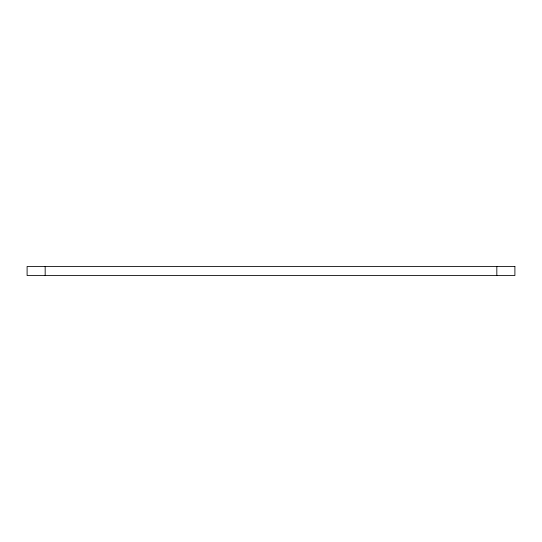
<?xml version="1.0" encoding="UTF-8"?>
<svg xmlns="http://www.w3.org/2000/svg" width="542" height="542" viewBox="0 0 542 542"><rect width="100%" height="100%" fill="white"/><g stroke="black" fill="none" stroke-linecap="round" stroke-linejoin="round"><path stroke-width="0.81" d="M496.831 266.481L496.831 275.519M45.169 266.481L45.169 275.519M514.9 266.481L27.1 266.481L27.1 275.519L514.9 275.519L514.9 266.481"/></g></svg>
